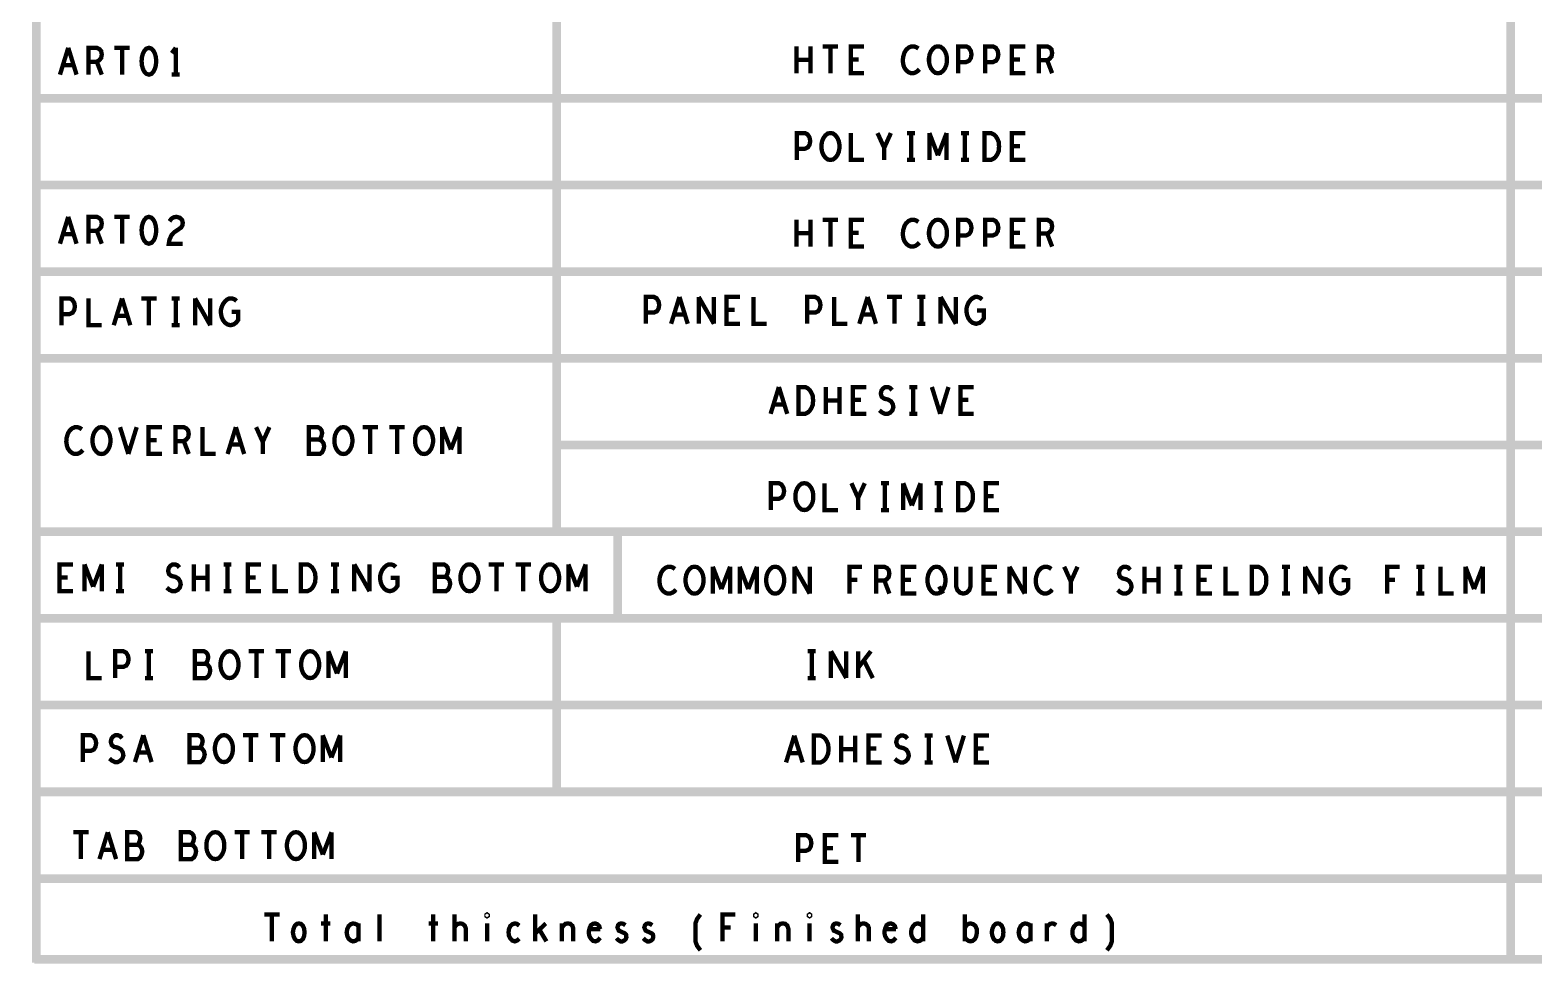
# Model space of a CAD drawing. Header units: millimetres. Extents: x 3885 to 4350, y -149 to 182.
# Drawn here: x 4211.36 to 4255.41, y 37.78 to 65.23 of the extents above; entities that cross this region are included whole.
import ezdxf

# ---------------------------------------------------------------- set-up
doc = ezdxf.new("R2010")
doc.units = ezdxf.units.MM
doc.header["$LTSCALE"] = 23.1
doc.layers.get('0').update_dxf_attribs({"linetype": 'CONTINUOUS'})

msp = doc.modelspace()

# ---------------------------------------------------------------- linework, layer by layer
for points, const_width in [([(4211.543, 63.308), (4211.543, 65.848)], 0.254), ([(4226.783, 65.848), (4226.783, 63.308)], 0.254), ([(4254.723, 65.848), (4254.723, 63.308)], 0.254), ([(4212.231, 63.926), (4212.474, 64.713)], 0.127), ([(4212.474, 64.713), (4212.717, 63.926)], 0.127), ([(4213.067, 63.926), (4213.067, 64.713), (4213.31, 64.713), (4213.388, 64.674), (4213.437, 64.621), (4213.456, 64.516), (4213.437, 64.412), (4213.378, 64.346), (4213.31, 64.306), (4213.067, 64.306)], 0.127), ([(4213.825, 64.713), (4214.273, 64.713)], 0.127), ([(4214.049, 64.713), (4214.049, 63.926)], 0.127), ([(4215.624, 64.713), (4215.507, 64.556)], 0.127), ([(4215.624, 63.926), (4215.624, 64.713)], 0.127), ([(4233.809, 63.968), (4233.809, 64.755)], 0.127), ([(4234.218, 64.755), (4234.218, 63.968)], 0.127), ([(4234.577, 64.755), (4235.025, 64.755)], 0.127), ([(4234.801, 64.755), (4234.801, 63.968)], 0.127), ([(4235.783, 63.968), (4235.394, 63.968), (4235.394, 64.755), (4235.783, 64.755)], 0.127), ([(4237.378, 64.69), (4237.319, 64.729), (4237.251, 64.755), (4237.173, 64.755), (4237.085, 64.716), (4237.017, 64.651), (4236.969, 64.572), (4236.93, 64.44), (4236.92, 64.322), (4236.939, 64.204), (4236.969, 64.126), (4237.027, 64.047), (4237.095, 63.994), (4237.163, 63.968), (4237.231, 63.968), (4237.3, 63.994), (4237.358, 64.034), (4237.407, 64.086)], 0.127), ([(4238.543, 63.968), (4238.543, 64.755), (4238.777, 64.755), (4238.855, 64.716), (4238.913, 64.624), (4238.933, 64.519), (4238.913, 64.414), (4238.865, 64.336), (4238.777, 64.296), (4238.543, 64.296)], 0.127), ([(4239.331, 63.968), (4239.331, 64.755), (4239.564, 64.755), (4239.642, 64.716), (4239.701, 64.624), (4239.72, 64.519), (4239.701, 64.414), (4239.652, 64.336), (4239.564, 64.296), (4239.331, 64.296)], 0.127), ([(4240.508, 63.968), (4240.118, 63.968), (4240.118, 64.755), (4240.508, 64.755)], 0.127), ([(4240.906, 63.968), (4240.906, 64.755), (4241.149, 64.755), (4241.227, 64.716), (4241.276, 64.664), (4241.295, 64.559), (4241.276, 64.454), (4241.217, 64.388), (4241.149, 64.349), (4240.906, 64.349)], 0.127), ([(4213.31, 64.306), (4213.456, 63.926)], 0.127), ([(4234.218, 64.362), (4233.809, 64.362)], 0.127), ([(4235.627, 64.375), (4235.394, 64.375)], 0.127), ([(4240.352, 64.375), (4240.118, 64.375)], 0.127), ([(4241.149, 64.349), (4241.295, 63.968)], 0.127), ([(4212.63, 64.201), (4212.318, 64.201)], 0.127), ([(4215.507, 63.926), (4215.741, 63.926)], 0.127), ([(4211.543, 58.228), (4211.543, 60.768), (4211.543, 63.308)], 0.254), ([(4226.783, 63.308), (4226.783, 60.768)], 0.254), ([(4254.723, 63.308), (4254.723, 60.768)], 0.254), ([(4211.543, 63.232), (4335.389, 63.232)], 0.254), ([(4211.543, 63.232), (4264.883, 63.232)], 0.254), ([(4264.883, 63.232), (4211.543, 63.232)], 0.254), ([(4233.819, 61.428), (4233.819, 62.215), (4234.053, 62.215), (4234.131, 62.176), (4234.189, 62.084), (4234.209, 61.979), (4234.189, 61.874), (4234.14, 61.796), (4234.053, 61.756), (4233.819, 61.756)], 0.127), ([(4235.394, 62.215), (4235.394, 61.428), (4235.783, 61.428)], 0.127), ([(4236.376, 61.428), (4236.376, 61.782), (4236.181, 62.215)], 0.127), ([(4236.571, 62.215), (4236.376, 61.782)], 0.127), ([(4237.047, 62.215), (4237.28, 62.215)], 0.127), ([(4237.163, 62.215), (4237.163, 61.428)], 0.127), ([(4237.698, 61.428), (4237.698, 62.215)], 0.127), ([(4237.698, 62.215), (4237.951, 61.559)], 0.127), ([(4237.951, 61.559), (4238.204, 62.215)], 0.127), ([(4238.204, 62.215), (4238.204, 61.428)], 0.127), ([(4238.621, 62.215), (4238.855, 62.215)], 0.127), ([(4238.738, 62.215), (4238.738, 61.428)], 0.127), ([(4240.508, 61.428), (4240.118, 61.428), (4240.118, 62.215), (4240.508, 62.215)], 0.127), ([(4240.352, 61.835), (4240.118, 61.835)], 0.127), ([(4237.047, 61.428), (4237.28, 61.428)], 0.127), ([(4238.621, 61.428), (4238.855, 61.428)], 0.127), ([(4211.543, 60.692), (4335.389, 60.692)], 0.254), ([(4211.543, 60.692), (4264.883, 60.692)], 0.254), ([(4264.883, 60.692), (4211.543, 60.692)], 0.254), ([(4226.783, 60.768), (4226.783, 58.228)], 0.254), ([(4254.723, 60.768), (4254.723, 58.228)], 0.254), ([(4212.231, 58.972), (4212.474, 59.76)], 0.127), ([(4212.474, 59.76), (4212.717, 58.972)], 0.127), ([(4213.067, 58.972), (4213.067, 59.76), (4213.31, 59.76), (4213.388, 59.72), (4213.437, 59.668), (4213.456, 59.563), (4213.437, 59.458), (4213.378, 59.392), (4213.31, 59.353), (4213.067, 59.353)], 0.127), ([(4213.825, 59.76), (4214.273, 59.76)], 0.127), ([(4214.049, 59.76), (4214.049, 58.972)], 0.127), ([(4215.439, 59.628), (4215.497, 59.707), (4215.565, 59.746), (4215.643, 59.76), (4215.741, 59.733), (4215.809, 59.668), (4215.828, 59.589), (4215.819, 59.51), (4215.779, 59.445), (4215.585, 59.313), (4215.497, 59.222), (4215.439, 59.09), (4215.419, 58.972), (4215.828, 58.972)], 0.127), ([(4233.809, 58.888), (4233.809, 59.675)], 0.127), ([(4234.218, 59.675), (4234.218, 58.888)], 0.127), ([(4234.577, 59.675), (4235.025, 59.675)], 0.127), ([(4234.801, 59.675), (4234.801, 58.888)], 0.127), ([(4235.783, 58.888), (4235.394, 58.888), (4235.394, 59.675), (4235.783, 59.675)], 0.127), ([(4237.378, 59.61), (4237.319, 59.649), (4237.251, 59.675), (4237.173, 59.675), (4237.085, 59.636), (4237.017, 59.571), (4236.969, 59.492), (4236.93, 59.36), (4236.92, 59.242), (4236.939, 59.124), (4236.969, 59.046), (4237.027, 58.967), (4237.095, 58.914), (4237.163, 58.888), (4237.231, 58.888), (4237.3, 58.914), (4237.358, 58.954), (4237.407, 59.006)], 0.127), ([(4238.543, 58.888), (4238.543, 59.675), (4238.777, 59.675), (4238.855, 59.636), (4238.913, 59.544), (4238.933, 59.439), (4238.913, 59.334), (4238.865, 59.256), (4238.777, 59.216), (4238.543, 59.216)], 0.127), ([(4239.331, 58.888), (4239.331, 59.675), (4239.564, 59.675), (4239.642, 59.636), (4239.701, 59.544), (4239.72, 59.439), (4239.701, 59.334), (4239.652, 59.256), (4239.564, 59.216), (4239.331, 59.216)], 0.127), ([(4240.508, 58.888), (4240.118, 58.888), (4240.118, 59.675), (4240.508, 59.675)], 0.127), ([(4240.906, 58.888), (4240.906, 59.675), (4241.149, 59.675), (4241.227, 59.636), (4241.276, 59.584), (4241.295, 59.479), (4241.276, 59.374), (4241.217, 59.308), (4241.149, 59.269), (4240.906, 59.269)], 0.127), ([(4212.63, 59.248), (4212.318, 59.248)], 0.127), ([(4213.31, 59.353), (4213.456, 58.972)], 0.127), ([(4234.218, 59.282), (4233.809, 59.282)], 0.127), ([(4235.627, 59.295), (4235.394, 59.295)], 0.127), ([(4240.352, 59.295), (4240.118, 59.295)], 0.127), ([(4241.149, 59.269), (4241.295, 58.888)], 0.127), ([(4211.543, 55.688), (4211.543, 58.228)], 0.254), ([(4211.543, 58.152), (4335.389, 58.152)], 0.254), ([(4211.543, 58.152), (4264.883, 58.152)], 0.254), ([(4211.543, 58.152), (4264.883, 58.152)], 0.254), ([(4226.783, 58.228), (4226.783, 55.688)], 0.254), ([(4254.723, 58.228), (4254.723, 55.688)], 0.254), ([(4212.28, 56.584), (4212.28, 57.371), (4212.513, 57.371), (4212.591, 57.332), (4212.65, 57.24), (4212.669, 57.135), (4212.65, 57.03), (4212.601, 56.951), (4212.513, 56.912), (4212.28, 56.912)], 0.127), ([(4213.067, 57.371), (4213.067, 56.584), (4213.457, 56.584)], 0.127), ([(4213.806, 56.584), (4214.049, 57.371)], 0.127), ([(4214.049, 57.371), (4214.292, 56.584)], 0.127), ([(4214.613, 57.371), (4215.061, 57.371)], 0.127), ([(4214.837, 57.371), (4214.837, 56.584)], 0.127), ([(4215.507, 57.371), (4215.741, 57.371)], 0.127), ([(4215.624, 57.371), (4215.624, 56.584)], 0.127), ([(4216.187, 56.584), (4216.187, 57.371)], 0.127), ([(4216.187, 57.371), (4216.635, 56.584)], 0.127), ([(4216.635, 56.584), (4216.635, 57.371)], 0.127), ([(4217.257, 56.977), (4217.452, 56.977), (4217.452, 56.741), (4217.394, 56.663), (4217.325, 56.61), (4217.228, 56.584), (4217.131, 56.61), (4217.062, 56.663), (4217.004, 56.741), (4216.965, 56.833), (4216.946, 56.938), (4216.946, 57.03), (4216.965, 57.109), (4217.004, 57.2), (4217.062, 57.279), (4217.121, 57.332), (4217.199, 57.371), (4217.267, 57.371), (4217.345, 57.345), (4217.403, 57.292)], 0.127), ([(4229.396, 56.626), (4229.396, 57.413), (4229.629, 57.413), (4229.707, 57.374), (4229.766, 57.282), (4229.785, 57.177), (4229.766, 57.072), (4229.717, 56.993), (4229.629, 56.954), (4229.396, 56.954)], 0.127), ([(4230.134, 56.626), (4230.378, 57.413)], 0.127), ([(4230.378, 57.413), (4230.621, 56.626)], 0.127), ([(4230.941, 56.626), (4230.941, 57.413)], 0.127), ([(4230.941, 57.413), (4231.389, 56.626)], 0.127), ([(4231.389, 56.626), (4231.389, 57.413)], 0.127), ([(4232.147, 56.626), (4231.758, 56.626), (4231.758, 57.413), (4232.147, 57.413)], 0.127), ([(4232.545, 57.413), (4232.545, 56.626), (4232.935, 56.626)], 0.127), ([(4234.12, 56.626), (4234.12, 57.413), (4234.354, 57.413), (4234.432, 57.374), (4234.49, 57.282), (4234.51, 57.177), (4234.49, 57.072), (4234.441, 56.993), (4234.354, 56.954), (4234.12, 56.954)], 0.127), ([(4234.907, 57.413), (4234.907, 56.626), (4235.297, 56.626)], 0.127), ([(4235.646, 56.626), (4235.89, 57.413)], 0.127), ([(4235.89, 57.413), (4236.133, 56.626)], 0.127), ([(4236.453, 57.413), (4236.901, 57.413)], 0.127), ([(4236.677, 57.413), (4236.677, 56.626)], 0.127), ([(4237.348, 57.413), (4237.581, 57.413)], 0.127), ([(4237.464, 57.413), (4237.464, 56.626)], 0.127), ([(4238.028, 57.413), (4238.476, 56.626)], 0.127), ([(4238.028, 56.626), (4238.028, 57.413)], 0.127), ([(4238.476, 56.626), (4238.476, 57.413)], 0.127), ([(4239.098, 57.02), (4239.292, 57.02), (4239.292, 56.783), (4239.234, 56.705), (4239.166, 56.652), (4239.068, 56.626), (4238.971, 56.652), (4238.903, 56.705), (4238.844, 56.783), (4238.806, 56.875), (4238.786, 56.98), (4238.786, 57.072), (4238.806, 57.151), (4238.844, 57.243), (4238.903, 57.321), (4238.961, 57.374), (4239.039, 57.413), (4239.107, 57.413), (4239.185, 57.387), (4239.244, 57.335)], 0.127), ([(4214.205, 56.859), (4213.893, 56.859)], 0.127), ([(4230.534, 56.902), (4230.222, 56.902)], 0.127), ([(4231.991, 57.033), (4231.758, 57.033)], 0.127), ([(4236.045, 56.902), (4235.734, 56.902)], 0.127), ([(4215.507, 56.584), (4215.741, 56.584)], 0.127), ([(4237.348, 56.626), (4237.581, 56.626)], 0.127), ([(4211.543, 42.988), (4211.543, 45.528), (4211.543, 48.068), (4211.543, 50.608), (4211.543, 53.148), (4211.543, 55.688)], 0.254), ([(4211.543, 55.612), (4335.389, 55.612)], 0.254), ([(4211.543, 55.612), (4264.883, 55.612)], 0.254), ([(4211.543, 55.612), (4264.883, 55.612)], 0.254), ([(4226.783, 55.612), (4226.783, 53.072), (4335.389, 53.072)], 0.254), ([(4254.723, 55.688), (4254.723, 53.148)], 0.254), ([(4233.048, 53.987), (4233.291, 54.774)], 0.127), ([(4233.291, 54.774), (4233.535, 53.987)], 0.127), ([(4234.662, 53.987), (4234.662, 54.774)], 0.127), ([(4235.07, 54.774), (4235.07, 53.987)], 0.127), ([(4235.848, 53.987), (4235.459, 53.987), (4235.459, 54.774), (4235.848, 54.774)], 0.127), ([(4236.236, 54.092), (4236.314, 54.026), (4236.402, 53.987), (4236.48, 53.987), (4236.558, 54.026), (4236.616, 54.092), (4236.645, 54.183), (4236.626, 54.275), (4236.577, 54.354), (4236.49, 54.406), (4236.373, 54.433), (4236.304, 54.485), (4236.275, 54.577), (4236.295, 54.669), (4236.344, 54.735), (4236.412, 54.774), (4236.48, 54.774), (4236.548, 54.748), (4236.606, 54.682)], 0.127), ([(4237.111, 54.774), (4237.345, 54.774)], 0.127), ([(4237.228, 54.774), (4237.228, 53.987)], 0.127), ([(4237.772, 54.774), (4238.016, 53.987)], 0.127), ([(4238.016, 53.987), (4238.259, 54.774)], 0.127), ([(4238.998, 53.987), (4238.608, 53.987), (4238.608, 54.774), (4238.998, 54.774)], 0.127), ([(4233.447, 54.262), (4233.135, 54.262)], 0.127), ([(4235.07, 54.38), (4234.662, 54.38)], 0.127), ([(4235.692, 54.394), (4235.459, 54.394)], 0.127), ([(4238.842, 54.394), (4238.608, 54.394)], 0.127), ([(4237.111, 53.987), (4237.345, 53.987)], 0.127), ([(4212.874, 53.533), (4212.815, 53.572), (4212.747, 53.598), (4212.669, 53.598), (4212.582, 53.559), (4212.513, 53.493), (4212.465, 53.415), (4212.426, 53.283), (4212.416, 53.165), (4212.436, 53.047), (4212.465, 52.968), (4212.523, 52.89), (4212.591, 52.837), (4212.66, 52.811), (4212.728, 52.811), (4212.796, 52.837), (4212.854, 52.876), (4212.903, 52.929)], 0.127), ([(4213.991, 53.598), (4214.234, 52.811)], 0.127), ([(4214.234, 52.811), (4214.478, 53.598)], 0.127), ([(4215.217, 52.811), (4214.827, 52.811), (4214.827, 53.598), (4215.217, 53.598)], 0.127), ([(4215.614, 52.811), (4215.614, 53.598), (4215.858, 53.598), (4215.936, 53.559), (4215.984, 53.506), (4216.004, 53.401), (4215.984, 53.297), (4215.926, 53.231), (4215.858, 53.191), (4215.614, 53.191)], 0.127), ([(4216.402, 53.598), (4216.402, 52.811), (4216.791, 52.811)], 0.127), ([(4217.141, 52.811), (4217.384, 53.598)], 0.127), ([(4217.384, 53.598), (4217.627, 52.811)], 0.127), ([(4218.171, 52.811), (4218.171, 53.165), (4217.977, 53.598)], 0.127), ([(4218.366, 53.598), (4218.171, 53.165)], 0.127), ([(4219.824, 53.231), (4219.863, 53.27), (4219.892, 53.336), (4219.912, 53.428), (4219.892, 53.506), (4219.853, 53.559), (4219.785, 53.598), (4219.522, 53.598), (4219.522, 52.811), (4219.843, 52.811), (4219.912, 52.863), (4219.951, 52.942), (4219.97, 53.034), (4219.951, 53.126), (4219.892, 53.205), (4219.824, 53.231), (4219.522, 53.231)], 0.127), ([(4221.097, 53.598), (4221.545, 53.598)], 0.127), ([(4221.321, 53.598), (4221.321, 52.811)], 0.127), ([(4221.884, 53.598), (4222.332, 53.598)], 0.127), ([(4222.108, 53.598), (4222.108, 52.811)], 0.127), ([(4223.43, 52.811), (4223.43, 53.598)], 0.127), ([(4223.43, 53.598), (4223.683, 52.942)], 0.127), ([(4223.683, 52.942), (4223.936, 53.598)], 0.127), ([(4223.936, 53.598), (4223.936, 52.811)], 0.127), ([(4215.061, 53.218), (4214.827, 53.218)], 0.127), ([(4215.858, 53.191), (4216.004, 52.811)], 0.127), ([(4217.54, 53.086), (4217.228, 53.086)], 0.127), ([(4226.783, 53.148), (4226.783, 50.608)], 0.254), ([(4226.783, 53.148), (4226.783, 50.608)], 0.254), ([(4254.723, 53.148), (4254.723, 50.608)], 0.254), ([(4254.723, 53.148), (4254.723, 50.608)], 0.254), ([(4233.054, 51.169), (4233.054, 51.956), (4233.288, 51.956), (4233.366, 51.917), (4233.424, 51.825), (4233.444, 51.72), (4233.424, 51.615), (4233.375, 51.537), (4233.288, 51.497), (4233.054, 51.497)], 0.127), ([(4234.629, 51.956), (4234.629, 51.169), (4235.018, 51.169)], 0.127), ([(4235.611, 51.169), (4235.611, 51.523), (4235.416, 51.956)], 0.127), ([(4235.806, 51.956), (4235.611, 51.523)], 0.127), ([(4236.282, 51.956), (4236.515, 51.956)], 0.127), ([(4236.398, 51.956), (4236.398, 51.169)], 0.127), ([(4236.933, 51.169), (4236.933, 51.956)], 0.127), ([(4236.933, 51.956), (4237.186, 51.3)], 0.127), ([(4237.186, 51.3), (4237.439, 51.956)], 0.127), ([(4237.439, 51.956), (4237.439, 51.169)], 0.127), ([(4237.856, 51.956), (4238.09, 51.956)], 0.127), ([(4237.973, 51.956), (4237.973, 51.169)], 0.127), ([(4239.743, 51.169), (4239.353, 51.169), (4239.353, 51.956), (4239.743, 51.956)], 0.127), ([(4239.587, 51.576), (4239.353, 51.576)], 0.127), ([(4236.282, 51.169), (4236.515, 51.169)], 0.127), ([(4237.856, 51.169), (4238.09, 51.169)], 0.127), ([(4228.564, 50.548), (4228.564, 48.008)], 0.254), ([(4254.723, 50.608), (4254.723, 48.068)], 0.254), ([(4254.723, 50.608), (4254.723, 48.068)], 0.254), ([(4211.543, 50.532), (4335.389, 50.532)], 0.254), ([(4211.543, 50.532), (4264.883, 50.532)], 0.254), ([(4211.543, 50.532), (4264.883, 50.532)], 0.254), ([(4212.61, 48.79), (4212.22, 48.79), (4212.22, 49.577), (4212.61, 49.577)], 0.127), ([(4212.949, 48.79), (4212.949, 49.577)], 0.127), ([(4212.949, 49.577), (4213.203, 48.921)], 0.127), ([(4213.203, 48.921), (4213.456, 49.577)], 0.127), ([(4213.456, 49.577), (4213.456, 48.79)], 0.127), ([(4213.873, 49.577), (4214.107, 49.577)], 0.127), ([(4213.99, 49.577), (4213.99, 48.79)], 0.127), ([(4215.36, 48.895), (4215.438, 48.829), (4215.526, 48.79), (4215.604, 48.79), (4215.682, 48.829), (4215.74, 48.895), (4215.769, 48.987), (4215.75, 49.079), (4215.701, 49.157), (4215.614, 49.21), (4215.497, 49.236), (4215.428, 49.288), (4215.399, 49.38), (4215.419, 49.472), (4215.467, 49.538), (4215.536, 49.577), (4215.604, 49.577), (4215.672, 49.551), (4215.73, 49.485)], 0.127), ([(4216.148, 48.79), (4216.148, 49.577)], 0.127), ([(4216.557, 49.577), (4216.557, 48.79)], 0.127), ([(4217.023, 49.577), (4217.256, 49.577)], 0.127), ([(4217.14, 49.577), (4217.14, 48.79)], 0.127), ([(4218.122, 48.79), (4217.732, 48.79), (4217.732, 49.577), (4218.122, 49.577)], 0.127), ([(4218.52, 49.577), (4218.52, 48.79), (4218.909, 48.79)], 0.127), ([(4220.172, 49.577), (4220.406, 49.577)], 0.127), ([(4220.289, 49.577), (4220.289, 48.79)], 0.127), ([(4220.853, 48.79), (4220.853, 49.577)], 0.127), ([(4220.853, 49.577), (4221.301, 48.79)], 0.127), ([(4221.301, 48.79), (4221.301, 49.577)], 0.127), ([(4221.922, 49.183), (4222.117, 49.183), (4222.117, 48.947), (4222.059, 48.869), (4221.99, 48.816), (4221.893, 48.79), (4221.796, 48.816), (4221.728, 48.869), (4221.669, 48.947), (4221.63, 49.039), (4221.611, 49.144), (4221.611, 49.236), (4221.63, 49.315), (4221.669, 49.406), (4221.728, 49.485), (4221.786, 49.538), (4221.864, 49.577), (4221.932, 49.577), (4222.01, 49.551), (4222.068, 49.498)], 0.127), ([(4223.517, 49.21), (4223.556, 49.249), (4223.585, 49.315), (4223.604, 49.406), (4223.585, 49.485), (4223.546, 49.538), (4223.478, 49.577), (4223.215, 49.577), (4223.215, 48.79), (4223.536, 48.79), (4223.604, 48.842), (4223.643, 48.921), (4223.663, 49.013), (4223.643, 49.105), (4223.585, 49.183), (4223.517, 49.21), (4223.215, 49.21)], 0.127), ([(4224.79, 49.577), (4225.238, 49.577)], 0.127), ([(4225.014, 49.577), (4225.014, 48.79)], 0.127), ([(4225.577, 49.577), (4226.025, 49.577)], 0.127), ([(4225.801, 49.577), (4225.801, 48.79)], 0.127), ([(4227.123, 48.79), (4227.123, 49.577)], 0.127), ([(4227.123, 49.577), (4227.376, 48.921)], 0.127), ([(4227.376, 48.921), (4227.629, 49.577)], 0.127), ([(4227.629, 49.577), (4227.629, 48.79)], 0.127), ([(4230.247, 49.442), (4230.189, 49.482), (4230.121, 49.508), (4230.043, 49.508), (4229.955, 49.468), (4229.887, 49.403), (4229.838, 49.324), (4229.799, 49.193), (4229.79, 49.075), (4229.809, 48.957), (4229.838, 48.878), (4229.896, 48.799), (4229.965, 48.747), (4230.033, 48.72), (4230.101, 48.72), (4230.169, 48.747), (4230.228, 48.786), (4230.276, 48.839)], 0.127), ([(4231.354, 48.72), (4231.354, 49.508)], 0.127), ([(4231.354, 49.508), (4231.608, 48.852)], 0.127), ([(4231.608, 48.852), (4231.861, 49.508)], 0.127), ([(4231.861, 49.508), (4231.861, 48.72)], 0.127), ([(4232.142, 48.72), (4232.142, 49.508)], 0.127), ([(4232.142, 49.508), (4232.395, 48.852)], 0.127), ([(4232.395, 48.852), (4232.648, 49.508)], 0.127), ([(4232.648, 49.508), (4232.648, 48.72)], 0.127), ([(4233.746, 48.72), (4233.746, 49.508)], 0.127), ([(4233.746, 49.508), (4234.194, 48.72)], 0.127), ([(4234.194, 48.72), (4234.194, 49.508)], 0.127), ([(4235.36, 48.72), (4235.36, 49.508), (4235.73, 49.508)], 0.127), ([(4236.137, 48.72), (4236.137, 49.508), (4236.381, 49.508), (4236.459, 49.468), (4236.507, 49.416), (4236.527, 49.311), (4236.507, 49.206), (4236.449, 49.14), (4236.381, 49.101), (4236.137, 49.101)], 0.127), ([(4237.314, 48.72), (4236.925, 48.72), (4236.925, 49.508), (4237.314, 49.508)], 0.127), ([(4238.48, 49.508), (4238.48, 48.943), (4238.519, 48.825), (4238.597, 48.747), (4238.694, 48.72), (4238.792, 48.747), (4238.87, 48.825), (4238.908, 48.943), (4238.908, 49.508)], 0.127), ([(4239.676, 48.72), (4239.287, 48.72), (4239.287, 49.508), (4239.676, 49.508)], 0.127), ([(4240.045, 48.72), (4240.045, 49.508)], 0.127), ([(4240.045, 49.508), (4240.493, 48.72)], 0.127), ([(4240.493, 48.72), (4240.493, 49.508)], 0.127), ([(4241.271, 49.442), (4241.212, 49.482), (4241.144, 49.508), (4241.066, 49.508), (4240.978, 49.468), (4240.91, 49.403), (4240.862, 49.324), (4240.823, 49.193), (4240.813, 49.075), (4240.832, 48.957), (4240.862, 48.878), (4240.92, 48.799), (4240.988, 48.747), (4241.056, 48.72), (4241.125, 48.72), (4241.193, 48.747), (4241.251, 48.786), (4241.3, 48.839)], 0.127), ([(4241.844, 48.72), (4241.844, 49.075), (4241.649, 49.508)], 0.127), ([(4242.039, 49.508), (4241.844, 49.075)], 0.127), ([(4243.214, 48.825), (4243.292, 48.76), (4243.38, 48.72), (4243.458, 48.72), (4243.536, 48.76), (4243.594, 48.825), (4243.623, 48.917), (4243.604, 49.009), (4243.555, 49.088), (4243.467, 49.14), (4243.351, 49.167), (4243.282, 49.219), (4243.253, 49.311), (4243.273, 49.403), (4243.321, 49.468), (4243.389, 49.508), (4243.458, 49.508), (4243.526, 49.482), (4243.584, 49.416)], 0.127), ([(4244.002, 48.72), (4244.002, 49.508)], 0.127), ([(4244.411, 49.508), (4244.411, 48.72)], 0.127), ([(4244.877, 49.508), (4245.11, 49.508)], 0.127), ([(4244.993, 49.508), (4244.993, 48.72)], 0.127), ([(4245.976, 48.72), (4245.586, 48.72), (4245.586, 49.508), (4245.976, 49.508)], 0.127), ([(4246.373, 49.508), (4246.373, 48.72), (4246.763, 48.72)], 0.127), ([(4248.026, 49.508), (4248.26, 49.508)], 0.127), ([(4248.143, 49.508), (4248.143, 48.72)], 0.127), ([(4248.706, 48.72), (4248.706, 49.508)], 0.127), ([(4248.706, 49.508), (4249.155, 48.72)], 0.127), ([(4249.155, 48.72), (4249.155, 49.508)], 0.127), ([(4249.776, 49.114), (4249.971, 49.114), (4249.971, 48.878), (4249.913, 48.799), (4249.844, 48.747), (4249.747, 48.72), (4249.65, 48.747), (4249.581, 48.799), (4249.523, 48.878), (4249.484, 48.97), (4249.465, 49.075), (4249.465, 49.167), (4249.484, 49.245), (4249.523, 49.337), (4249.581, 49.416), (4249.64, 49.468), (4249.718, 49.508), (4249.786, 49.508), (4249.864, 49.482), (4249.922, 49.429)], 0.127), ([(4251.108, 48.72), (4251.108, 49.508), (4251.478, 49.508)], 0.127), ([(4251.963, 49.508), (4252.197, 49.508)], 0.127), ([(4252.08, 49.508), (4252.08, 48.72)], 0.127), ([(4252.673, 49.508), (4252.673, 48.72), (4253.062, 48.72)], 0.127), ([(4253.402, 48.72), (4253.402, 49.508)], 0.127), ([(4253.402, 49.508), (4253.655, 48.852)], 0.127), ([(4253.655, 48.852), (4253.908, 49.508)], 0.127), ([(4253.908, 49.508), (4253.908, 48.72)], 0.127), ([(4212.454, 49.197), (4212.22, 49.197)], 0.127), ([(4216.557, 49.183), (4216.148, 49.183)], 0.127), ([(4217.966, 49.197), (4217.732, 49.197)], 0.127), ([(4235.593, 49.127), (4235.36, 49.127)], 0.127), ([(4236.381, 49.101), (4236.527, 48.72)], 0.127), ([(4237.158, 49.127), (4236.925, 49.127)], 0.127), ([(4237.985, 48.93), (4238.102, 48.72)], 0.127), ([(4239.521, 49.127), (4239.287, 49.127)], 0.127), ([(4244.411, 49.114), (4244.002, 49.114)], 0.127), ([(4245.82, 49.127), (4245.586, 49.127)], 0.127), ([(4251.341, 49.127), (4251.108, 49.127)], 0.127), ([(4213.873, 48.79), (4214.107, 48.79)], 0.127), ([(4217.023, 48.79), (4217.256, 48.79)], 0.127), ([(4220.172, 48.79), (4220.406, 48.79)], 0.127), ([(4244.877, 48.72), (4245.11, 48.72)], 0.127), ([(4248.026, 48.72), (4248.26, 48.72)], 0.127), ([(4251.963, 48.72), (4252.197, 48.72)], 0.127), ([(4211.543, 47.992), (4335.389, 47.992)], 0.254), ([(4211.543, 47.992), (4264.883, 47.992)], 0.254), ([(4211.543, 47.992), (4264.883, 47.992)], 0.254), ([(4226.783, 48.068), (4226.783, 45.528)], 0.254), ([(4226.783, 48.068), (4226.783, 45.528)], 0.254), ([(4254.723, 48.068), (4254.723, 45.528)], 0.254), ([(4254.723, 48.068), (4254.723, 45.528)], 0.254), ([(4213.066, 47.033), (4213.066, 46.246), (4213.456, 46.246)], 0.127), ([(4213.853, 46.246), (4213.853, 47.033), (4214.087, 47.033), (4214.165, 46.994), (4214.223, 46.902), (4214.243, 46.797), (4214.223, 46.692), (4214.175, 46.613), (4214.087, 46.574), (4213.853, 46.574)], 0.127), ([(4214.719, 47.033), (4214.952, 47.033)], 0.127), ([(4214.836, 47.033), (4214.836, 46.246)], 0.127), ([(4216.488, 46.666), (4216.527, 46.705), (4216.556, 46.771), (4216.576, 46.862), (4216.556, 46.941), (4216.518, 46.994), (4216.449, 47.033), (4216.186, 47.033), (4216.186, 46.246), (4216.508, 46.246), (4216.576, 46.298), (4216.615, 46.377), (4216.634, 46.469), (4216.615, 46.561), (4216.556, 46.639), (4216.488, 46.666), (4216.186, 46.666)], 0.127), ([(4217.761, 47.033), (4218.209, 47.033)], 0.127), ([(4217.985, 47.033), (4217.985, 46.246)], 0.127), ([(4218.549, 47.033), (4218.997, 47.033)], 0.127), ([(4218.773, 47.033), (4218.773, 46.246)], 0.127), ([(4220.094, 46.246), (4220.094, 47.033)], 0.127), ([(4220.094, 47.033), (4220.347, 46.377)], 0.127), ([(4220.347, 46.377), (4220.601, 47.033)], 0.127), ([(4220.601, 47.033), (4220.601, 46.246)], 0.127), ([(4234.137, 47.033), (4234.37, 47.033)], 0.127), ([(4234.254, 47.033), (4234.254, 46.246)], 0.127), ([(4234.817, 46.246), (4234.817, 47.033)], 0.127), ([(4234.817, 47.033), (4235.265, 46.246)], 0.127), ([(4235.265, 46.246), (4235.265, 47.033)], 0.127), ([(4235.614, 46.246), (4235.614, 47.033)], 0.127), ([(4235.984, 47.033), (4235.614, 46.547)], 0.127), ([(4236.043, 46.246), (4235.78, 46.771)], 0.127), ([(4214.719, 46.246), (4214.952, 46.246)], 0.127), ([(4234.137, 46.246), (4234.37, 46.246)], 0.127), ([(4211.543, 45.452), (4335.389, 45.452)], 0.254), ([(4211.543, 45.452), (4335.389, 45.452)], 0.254), ([(4211.543, 45.452), (4264.883, 45.452)], 0.254), ([(4211.543, 45.452), (4264.883, 45.452)], 0.254), ([(4211.543, 45.452), (4264.883, 45.452)], 0.254), ([(4264.883, 45.452), (4211.543, 45.452)], 0.254), ([(4226.783, 45.528), (4226.783, 42.988)], 0.254), ([(4254.723, 45.528), (4254.723, 42.988)], 0.254), ([(4212.902, 43.784), (4212.902, 44.572), (4213.136, 44.572), (4213.214, 44.532), (4213.272, 44.441), (4213.292, 44.336), (4213.272, 44.231), (4213.223, 44.152), (4213.136, 44.113), (4212.902, 44.113)], 0.127), ([(4213.68, 43.889), (4213.758, 43.824), (4213.845, 43.784), (4213.923, 43.784), (4214.001, 43.824), (4214.06, 43.889), (4214.089, 43.981), (4214.069, 44.073), (4214.021, 44.152), (4213.933, 44.204), (4213.816, 44.231), (4213.748, 44.283), (4213.719, 44.375), (4213.738, 44.467), (4213.787, 44.532), (4213.855, 44.572), (4213.923, 44.572), (4213.992, 44.546), (4214.05, 44.48)], 0.127), ([(4214.428, 43.784), (4214.672, 44.572)], 0.127), ([(4214.672, 44.572), (4214.915, 43.784)], 0.127), ([(4216.324, 44.204), (4216.363, 44.244), (4216.393, 44.309), (4216.412, 44.401), (4216.393, 44.48), (4216.354, 44.532), (4216.285, 44.572), (4216.022, 44.572), (4216.022, 43.784), (4216.344, 43.784), (4216.412, 43.837), (4216.451, 43.916), (4216.471, 44.007), (4216.451, 44.099), (4216.393, 44.178), (4216.324, 44.204), (4216.022, 44.204)], 0.127), ([(4217.597, 44.572), (4218.045, 44.572)], 0.127), ([(4217.821, 44.572), (4217.821, 43.784)], 0.127), ([(4218.385, 44.572), (4218.833, 44.572)], 0.127), ([(4218.609, 44.572), (4218.609, 43.784)], 0.127), ([(4219.93, 44.572), (4220.184, 43.916)], 0.127), ([(4219.93, 43.784), (4219.93, 44.572)], 0.127), ([(4220.184, 43.916), (4220.437, 44.572)], 0.127), ([(4220.437, 44.572), (4220.437, 43.784)], 0.127), ([(4233.5, 43.774), (4233.743, 44.561)], 0.127), ([(4233.743, 44.561), (4233.987, 43.774)], 0.127), ([(4235.114, 43.774), (4235.114, 44.561)], 0.127), ([(4235.523, 44.561), (4235.523, 43.774)], 0.127), ([(4236.3, 43.774), (4235.911, 43.774), (4235.911, 44.561), (4236.3, 44.561)], 0.127), ([(4236.688, 43.878), (4236.766, 43.813), (4236.854, 43.774), (4236.932, 43.774), (4237.01, 43.813), (4237.068, 43.878), (4237.097, 43.97), (4237.078, 44.062), (4237.029, 44.141), (4236.942, 44.193), (4236.825, 44.22), (4236.757, 44.272), (4236.727, 44.364), (4236.747, 44.456), (4236.796, 44.522), (4236.864, 44.561), (4236.932, 44.561), (4237, 44.535), (4237.059, 44.469)], 0.127), ([(4237.563, 44.561), (4237.797, 44.561)], 0.127), ([(4237.68, 44.561), (4237.68, 43.774)], 0.127), ([(4238.224, 44.561), (4238.468, 43.774)], 0.127), ([(4238.468, 43.774), (4238.711, 44.561)], 0.127), ([(4239.45, 43.774), (4239.06, 43.774), (4239.06, 44.561), (4239.45, 44.561)], 0.127), ([(4214.827, 44.06), (4214.516, 44.06)], 0.127), ([(4233.899, 44.049), (4233.588, 44.049)], 0.127), ([(4235.523, 44.167), (4235.114, 44.167)], 0.127), ([(4236.144, 44.18), (4235.911, 44.18)], 0.127), ([(4239.294, 44.18), (4239.06, 44.18)], 0.127), ([(4237.563, 43.774), (4237.797, 43.774)], 0.127), ([(4211.543, 37.908), (4211.543, 40.448), (4211.543, 42.988)], 0.254), ([(4211.543, 42.912), (4335.389, 42.912)], 0.254), ([(4211.543, 42.912), (4264.883, 42.912)], 0.254), ([(4264.883, 42.912), (4211.543, 42.912)], 0.254), ([(4254.723, 42.988), (4254.723, 40.448)], 0.254), ([(4212.621, 41.729), (4213.069, 41.729)], 0.127), ([(4212.845, 41.729), (4212.845, 40.942)], 0.127), ([(4213.389, 40.942), (4213.632, 41.729)], 0.127), ([(4213.632, 41.729), (4213.876, 40.942)], 0.127), ([(4214.498, 41.362), (4214.537, 41.401), (4214.566, 41.467), (4214.585, 41.558), (4214.566, 41.637), (4214.527, 41.69), (4214.459, 41.729), (4214.196, 41.729), (4214.196, 40.942), (4214.517, 40.942), (4214.585, 40.994), (4214.624, 41.073), (4214.644, 41.165), (4214.624, 41.257), (4214.566, 41.335), (4214.498, 41.362), (4214.196, 41.362)], 0.127), ([(4216.073, 41.362), (4216.111, 41.401), (4216.141, 41.467), (4216.16, 41.558), (4216.141, 41.637), (4216.102, 41.69), (4216.033, 41.729), (4215.771, 41.729), (4215.771, 40.942), (4216.092, 40.942), (4216.16, 40.994), (4216.199, 41.073), (4216.219, 41.165), (4216.199, 41.257), (4216.141, 41.335), (4216.073, 41.362), (4215.771, 41.362)], 0.127), ([(4217.345, 41.729), (4217.793, 41.729)], 0.127), ([(4217.569, 41.729), (4217.569, 40.942)], 0.127), ([(4218.133, 41.729), (4218.581, 41.729)], 0.127), ([(4218.357, 41.729), (4218.357, 40.942)], 0.127), ([(4219.678, 41.729), (4219.932, 41.073)], 0.127), ([(4219.678, 40.942), (4219.678, 41.729)], 0.127), ([(4219.932, 41.073), (4220.185, 41.729)], 0.127), ([(4220.185, 41.729), (4220.185, 40.942)], 0.127), ([(4233.853, 40.858), (4233.853, 41.645), (4234.087, 41.645), (4234.165, 41.606), (4234.223, 41.514), (4234.243, 41.409), (4234.223, 41.304), (4234.175, 41.225), (4234.087, 41.186), (4233.853, 41.186)], 0.127), ([(4235.03, 40.858), (4234.641, 40.858), (4234.641, 41.645), (4235.03, 41.645)], 0.127), ([(4235.399, 41.645), (4235.847, 41.645)], 0.127), ([(4235.623, 41.645), (4235.623, 40.858)], 0.127), ([(4213.788, 41.217), (4213.477, 41.217)], 0.127), ([(4234.874, 41.265), (4234.641, 41.265)], 0.127), ([(4254.723, 40.448), (4254.723, 37.908)], 0.254), ([(4335.389, 40.372), (4211.543, 40.372)], 0.254), ([(4211.543, 40.372), (4264.883, 40.372)], 0.254), ([(4264.883, 40.372), (4211.543, 40.372)], 0.254), ([(4218.218, 39.319), (4218.666, 39.319)], 0.127), ([(4218.442, 39.319), (4218.442, 38.531)], 0.127), ([(4220.016, 39.319), (4220.016, 38.531)], 0.127), ([(4221.591, 38.531), (4221.591, 39.319)], 0.127), ([(4223.166, 39.319), (4223.166, 38.531)], 0.127), ([(4223.788, 38.531), (4223.788, 39.319)], 0.127), ([(4226.15, 38.531), (4226.15, 39.319)], 0.127), ([(4230.991, 38.269), (4230.894, 38.4), (4230.845, 38.531), (4230.845, 39.056), (4230.894, 39.187), (4230.991, 39.319)], 0.127), ([(4231.642, 38.531), (4231.642, 39.319), (4232.012, 39.319)], 0.127), ([(4235.599, 38.531), (4235.599, 39.319)], 0.127), ([(4237.514, 39.319), (4237.514, 38.531)], 0.127), ([(4238.739, 38.531), (4238.739, 39.319)], 0.127), ([(4242.239, 39.319), (4242.239, 38.531)], 0.127), ([(4242.9, 38.269), (4242.997, 38.4), (4243.046, 38.531), (4243.046, 39.056), (4242.997, 39.187), (4242.9, 39.319)], 0.127), ([(4219.88, 39.056), (4220.153, 39.056)], 0.127), ([(4220.979, 38.964), (4220.94, 39.017), (4220.882, 39.043), (4220.813, 39.056), (4220.745, 39.03), (4220.687, 38.978), (4220.648, 38.899), (4220.629, 38.794), (4220.648, 38.689), (4220.687, 38.61), (4220.745, 38.557), (4220.813, 38.531), (4220.882, 38.544), (4220.94, 38.584), (4220.979, 38.636)], 0.127), ([(4220.979, 38.531), (4220.979, 39.056)], 0.127), ([(4223.03, 39.056), (4223.302, 39.056)], 0.127), ([(4223.788, 38.938), (4223.837, 39.004), (4223.885, 39.043), (4223.963, 39.056), (4224.021, 39.043), (4224.09, 38.99), (4224.119, 38.912), (4224.119, 38.531)], 0.127), ([(4224.741, 39.056), (4224.741, 38.531)], 0.127), ([(4225.684, 38.99), (4225.616, 39.043), (4225.557, 39.056), (4225.479, 39.03), (4225.421, 38.978), (4225.382, 38.886), (4225.372, 38.794), (4225.382, 38.702), (4225.421, 38.623), (4225.479, 38.557), (4225.557, 38.531), (4225.625, 38.557), (4225.684, 38.61)], 0.127), ([(4226.462, 39.056), (4226.15, 38.754)], 0.127), ([(4226.277, 38.872), (4226.481, 38.531)], 0.127), ([(4226.937, 38.925), (4226.976, 38.99), (4227.035, 39.043), (4227.113, 39.056), (4227.181, 39.043), (4227.239, 38.99), (4227.269, 38.899), (4227.269, 38.531)], 0.127), ([(4226.937, 38.531), (4226.937, 39.056)], 0.127), ([(4228.056, 38.886), (4228.027, 38.978), (4227.978, 39.03), (4227.91, 39.056), (4227.842, 39.043), (4227.783, 39.004), (4227.744, 38.912), (4227.725, 38.833), (4227.725, 38.754), (4227.744, 38.675), (4227.793, 38.597), (4227.852, 38.544), (4227.92, 38.531), (4227.988, 38.557), (4228.056, 38.636)], 0.127), ([(4227.744, 38.886), (4228.056, 38.886)], 0.127), ([(4228.532, 38.623), (4228.581, 38.571), (4228.649, 38.531), (4228.707, 38.531), (4228.765, 38.557), (4228.804, 38.597), (4228.824, 38.649), (4228.814, 38.728), (4228.775, 38.767), (4228.6, 38.846), (4228.561, 38.938), (4228.581, 39.004), (4228.619, 39.043), (4228.678, 39.056), (4228.736, 39.043), (4228.795, 39.004)], 0.127), ([(4229.319, 38.623), (4229.368, 38.571), (4229.436, 38.531), (4229.494, 38.531), (4229.553, 38.557), (4229.592, 38.597), (4229.611, 38.649), (4229.602, 38.728), (4229.562, 38.767), (4229.387, 38.846), (4229.348, 38.938), (4229.368, 39.004), (4229.407, 39.043), (4229.465, 39.056), (4229.524, 39.043), (4229.582, 39.004)], 0.127), ([(4231.876, 38.938), (4231.642, 38.938)], 0.127), ([(4232.615, 39.056), (4232.615, 38.531)], 0.127), ([(4233.237, 38.925), (4233.276, 38.99), (4233.334, 39.043), (4233.412, 39.056), (4233.48, 39.043), (4233.539, 38.99), (4233.568, 38.899), (4233.568, 38.531)], 0.127), ([(4233.237, 38.531), (4233.237, 39.056)], 0.127), ([(4234.19, 39.056), (4234.19, 38.531)], 0.127), ([(4234.831, 38.623), (4234.88, 38.571), (4234.948, 38.531), (4235.006, 38.531), (4235.065, 38.557), (4235.103, 38.597), (4235.123, 38.649), (4235.113, 38.728), (4235.074, 38.767), (4234.899, 38.846), (4234.86, 38.938), (4234.88, 39.004), (4234.919, 39.043), (4234.977, 39.056), (4235.035, 39.043), (4235.094, 39.004)], 0.127), ([(4235.599, 38.938), (4235.648, 39.004), (4235.696, 39.043), (4235.774, 39.056), (4235.832, 39.043), (4235.901, 38.99), (4235.93, 38.912), (4235.93, 38.531)], 0.127), ([(4236.717, 38.886), (4236.688, 38.978), (4236.639, 39.03), (4236.571, 39.056), (4236.503, 39.043), (4236.445, 39.004), (4236.406, 38.912), (4236.386, 38.833), (4236.386, 38.754), (4236.406, 38.675), (4236.455, 38.597), (4236.513, 38.544), (4236.581, 38.531), (4236.649, 38.557), (4236.717, 38.636)], 0.127), ([(4236.406, 38.886), (4236.717, 38.886)], 0.127), ([(4237.514, 38.649), (4237.476, 38.584), (4237.417, 38.544), (4237.349, 38.531), (4237.271, 38.557), (4237.213, 38.623), (4237.174, 38.702), (4237.164, 38.794), (4237.174, 38.886), (4237.213, 38.964), (4237.271, 39.03), (4237.349, 39.056), (4237.417, 39.043), (4237.466, 39.017), (4237.514, 38.964)], 0.127), ([(4238.739, 38.925), (4238.787, 39.004), (4238.846, 39.043), (4238.904, 39.056), (4238.992, 39.03), (4239.05, 38.978), (4239.089, 38.886), (4239.089, 38.781), (4239.07, 38.675), (4239.031, 38.597), (4238.963, 38.544), (4238.904, 38.531), (4238.846, 38.544), (4238.787, 38.584), (4238.739, 38.649)], 0.127), ([(4240.664, 38.964), (4240.625, 39.017), (4240.567, 39.043), (4240.498, 39.056), (4240.43, 39.03), (4240.372, 38.978), (4240.333, 38.899), (4240.314, 38.794), (4240.333, 38.689), (4240.372, 38.61), (4240.43, 38.557), (4240.498, 38.531), (4240.567, 38.544), (4240.625, 38.584), (4240.664, 38.636)], 0.127), ([(4240.664, 38.531), (4240.664, 39.056)], 0.127), ([(4241.14, 38.951), (4241.189, 39.004), (4241.237, 39.043), (4241.305, 39.056), (4241.354, 39.043), (4241.413, 39.004)], 0.127), ([(4241.14, 38.531), (4241.14, 39.056)], 0.127), ([(4242.239, 38.649), (4242.2, 38.584), (4242.142, 38.544), (4242.073, 38.531), (4241.996, 38.557), (4241.937, 38.623), (4241.898, 38.702), (4241.888, 38.794), (4241.898, 38.886), (4241.937, 38.964), (4241.996, 39.03), (4242.073, 39.056), (4242.142, 39.043), (4242.19, 39.017), (4242.239, 38.964)], 0.127), ([(4335.329, 38.005), (4211.483, 38.005)], 0.254), ([(4211.483, 38.005), (4254.663, 38.005)], 0.254), ([(4264.823, 38.005), (4211.483, 38.005)], 0.254)]:
    msp.add_lwpolyline(points, dxfattribs=dict(const_width=const_width))
at = {"const_width": 0.127}
for points in [[(4214.836, 64.713), (4214.758, 64.687), (4214.7, 64.621), (4214.661, 64.543), (4214.632, 64.438), (4214.622, 64.32), (4214.632, 64.201), (4214.661, 64.097), (4214.7, 64.018), (4214.758, 63.952), (4214.836, 63.926), (4214.914, 63.952), (4214.973, 64.018), (4215.012, 64.097), (4215.041, 64.201), (4215.05, 64.32), (4215.041, 64.438), (4215.012, 64.543), (4214.973, 64.621), (4214.914, 64.687)], [(4237.951, 63.968), (4237.873, 63.981), (4237.805, 64.034), (4237.746, 64.112), (4237.707, 64.204), (4237.688, 64.309), (4237.688, 64.414), (4237.707, 64.519), (4237.746, 64.611), (4237.805, 64.69), (4237.873, 64.742), (4237.951, 64.755), (4238.029, 64.742), (4238.097, 64.69), (4238.155, 64.611), (4238.194, 64.519), (4238.214, 64.414), (4238.214, 64.309), (4238.194, 64.204), (4238.155, 64.112), (4238.097, 64.034), (4238.029, 63.981)], [(4234.801, 61.428), (4234.723, 61.441), (4234.655, 61.494), (4234.597, 61.572), (4234.558, 61.664), (4234.538, 61.769), (4234.538, 61.874), (4234.558, 61.979), (4234.597, 62.071), (4234.655, 62.15), (4234.723, 62.202), (4234.801, 62.215), (4234.879, 62.202), (4234.947, 62.15), (4235.006, 62.071), (4235.045, 61.979), (4235.064, 61.874), (4235.064, 61.769), (4235.045, 61.664), (4235.006, 61.572), (4234.947, 61.494), (4234.879, 61.441)], [(4239.311, 61.428), (4239.311, 62.215), (4239.506, 62.215), (4239.584, 62.176), (4239.642, 62.124), (4239.691, 62.045), (4239.73, 61.953), (4239.74, 61.822), (4239.73, 61.69), (4239.691, 61.599), (4239.642, 61.52), (4239.584, 61.467), (4239.506, 61.428)], [(4214.836, 59.76), (4214.758, 59.733), (4214.7, 59.668), (4214.661, 59.589), (4214.632, 59.484), (4214.622, 59.366), (4214.632, 59.248), (4214.661, 59.143), (4214.7, 59.064), (4214.758, 58.998), (4214.836, 58.972), (4214.914, 58.998), (4214.973, 59.064), (4215.012, 59.143), (4215.041, 59.248), (4215.05, 59.366), (4215.041, 59.484), (4215.012, 59.589), (4214.973, 59.668), (4214.914, 59.733)], [(4237.951, 58.888), (4237.873, 58.901), (4237.805, 58.954), (4237.746, 59.032), (4237.707, 59.124), (4237.688, 59.229), (4237.688, 59.334), (4237.707, 59.439), (4237.746, 59.531), (4237.805, 59.61), (4237.873, 59.662), (4237.951, 59.675), (4238.029, 59.662), (4238.097, 59.61), (4238.155, 59.531), (4238.194, 59.439), (4238.214, 59.334), (4238.214, 59.229), (4238.194, 59.124), (4238.155, 59.032), (4238.097, 58.954), (4238.029, 58.901)], [(4233.864, 53.987), (4233.864, 54.774), (4234.059, 54.774), (4234.137, 54.735), (4234.195, 54.682), (4234.244, 54.603), (4234.283, 54.512), (4234.293, 54.38), (4234.283, 54.249), (4234.244, 54.157), (4234.195, 54.079), (4234.137, 54.026), (4234.059, 53.987)], [(4213.447, 52.811), (4213.369, 52.824), (4213.301, 52.876), (4213.242, 52.955), (4213.204, 53.047), (4213.184, 53.152), (4213.184, 53.257), (4213.204, 53.362), (4213.242, 53.454), (4213.301, 53.533), (4213.369, 53.585), (4213.447, 53.598), (4213.525, 53.585), (4213.593, 53.533), (4213.651, 53.454), (4213.69, 53.362), (4213.71, 53.257), (4213.71, 53.152), (4213.69, 53.047), (4213.651, 52.955), (4213.593, 52.876), (4213.525, 52.824)], [(4220.534, 52.811), (4220.456, 52.824), (4220.387, 52.876), (4220.329, 52.955), (4220.29, 53.047), (4220.271, 53.152), (4220.271, 53.257), (4220.29, 53.362), (4220.329, 53.454), (4220.387, 53.533), (4220.456, 53.585), (4220.534, 53.598), (4220.612, 53.585), (4220.68, 53.533), (4220.738, 53.454), (4220.777, 53.362), (4220.796, 53.257), (4220.796, 53.152), (4220.777, 53.047), (4220.738, 52.955), (4220.68, 52.876), (4220.612, 52.824)], [(4222.896, 52.811), (4222.818, 52.824), (4222.75, 52.876), (4222.691, 52.955), (4222.652, 53.047), (4222.633, 53.152), (4222.633, 53.257), (4222.652, 53.362), (4222.691, 53.454), (4222.75, 53.533), (4222.818, 53.585), (4222.896, 53.598), (4222.974, 53.585), (4223.042, 53.533), (4223.1, 53.454), (4223.139, 53.362), (4223.159, 53.257), (4223.159, 53.152), (4223.139, 53.047), (4223.1, 52.955), (4223.042, 52.876), (4222.974, 52.824)], [(4234.036, 51.169), (4233.958, 51.182), (4233.89, 51.235), (4233.832, 51.313), (4233.793, 51.405), (4233.773, 51.51), (4233.773, 51.615), (4233.793, 51.72), (4233.832, 51.812), (4233.89, 51.891), (4233.958, 51.943), (4234.036, 51.956), (4234.114, 51.943), (4234.182, 51.891), (4234.241, 51.812), (4234.28, 51.72), (4234.299, 51.615), (4234.299, 51.51), (4234.28, 51.405), (4234.241, 51.313), (4234.182, 51.235), (4234.114, 51.182)], [(4238.546, 51.169), (4238.546, 51.956), (4238.741, 51.956), (4238.819, 51.917), (4238.877, 51.864), (4238.926, 51.786), (4238.965, 51.694), (4238.975, 51.563), (4238.965, 51.431), (4238.926, 51.34), (4238.877, 51.261), (4238.819, 51.208), (4238.741, 51.169)], [(4219.288, 48.79), (4219.288, 49.577), (4219.482, 49.577), (4219.56, 49.538), (4219.619, 49.485), (4219.667, 49.406), (4219.706, 49.315), (4219.716, 49.183), (4219.706, 49.052), (4219.667, 48.96), (4219.619, 48.882), (4219.56, 48.829), (4219.482, 48.79)], [(4224.226, 48.79), (4224.148, 48.803), (4224.08, 48.855), (4224.022, 48.934), (4223.983, 49.026), (4223.963, 49.131), (4223.963, 49.236), (4223.983, 49.341), (4224.022, 49.433), (4224.08, 49.512), (4224.148, 49.564), (4224.226, 49.577), (4224.304, 49.564), (4224.372, 49.512), (4224.431, 49.433), (4224.47, 49.341), (4224.489, 49.236), (4224.489, 49.131), (4224.47, 49.026), (4224.431, 48.934), (4224.372, 48.855), (4224.304, 48.803)], [(4226.588, 48.79), (4226.51, 48.803), (4226.442, 48.855), (4226.384, 48.934), (4226.345, 49.026), (4226.325, 49.131), (4226.325, 49.236), (4226.345, 49.341), (4226.384, 49.433), (4226.442, 49.512), (4226.51, 49.564), (4226.588, 49.577), (4226.666, 49.564), (4226.734, 49.512), (4226.793, 49.433), (4226.832, 49.341), (4226.851, 49.236), (4226.851, 49.131), (4226.832, 49.026), (4226.793, 48.934), (4226.734, 48.855), (4226.666, 48.803)], [(4230.82, 48.72), (4230.742, 48.734), (4230.674, 48.786), (4230.616, 48.865), (4230.577, 48.957), (4230.557, 49.062), (4230.557, 49.167), (4230.577, 49.272), (4230.616, 49.364), (4230.674, 49.442), (4230.742, 49.495), (4230.82, 49.508), (4230.898, 49.495), (4230.966, 49.442), (4231.025, 49.364), (4231.064, 49.272), (4231.083, 49.167), (4231.083, 49.062), (4231.064, 48.957), (4231.025, 48.865), (4230.966, 48.786), (4230.898, 48.734)], [(4233.182, 48.72), (4233.104, 48.734), (4233.036, 48.786), (4232.978, 48.865), (4232.939, 48.957), (4232.92, 49.062), (4232.92, 49.167), (4232.939, 49.272), (4232.978, 49.364), (4233.036, 49.442), (4233.104, 49.495), (4233.182, 49.508), (4233.26, 49.495), (4233.329, 49.442), (4233.387, 49.364), (4233.426, 49.272), (4233.445, 49.167), (4233.445, 49.062), (4233.426, 48.957), (4233.387, 48.865), (4233.329, 48.786), (4233.26, 48.734)], [(4237.907, 48.72), (4237.829, 48.734), (4237.761, 48.786), (4237.702, 48.865), (4237.664, 48.957), (4237.644, 49.062), (4237.644, 49.167), (4237.664, 49.272), (4237.702, 49.364), (4237.761, 49.442), (4237.829, 49.495), (4237.907, 49.508), (4237.985, 49.495), (4238.053, 49.442), (4238.111, 49.364), (4238.15, 49.272), (4238.17, 49.167), (4238.17, 49.062), (4238.15, 48.957), (4238.111, 48.865), (4238.053, 48.786), (4237.985, 48.734)], [(4247.142, 48.72), (4247.142, 49.508), (4247.336, 49.508), (4247.414, 49.468), (4247.473, 49.416), (4247.521, 49.337), (4247.56, 49.245), (4247.57, 49.114), (4247.56, 48.983), (4247.521, 48.891), (4247.473, 48.812), (4247.414, 48.76), (4247.336, 48.72)], [(4217.198, 46.246), (4217.12, 46.259), (4217.052, 46.311), (4216.993, 46.39), (4216.954, 46.482), (4216.935, 46.587), (4216.935, 46.692), (4216.954, 46.797), (4216.993, 46.889), (4217.052, 46.968), (4217.12, 47.02), (4217.198, 47.033), (4217.276, 47.02), (4217.344, 46.968), (4217.402, 46.889), (4217.441, 46.797), (4217.461, 46.692), (4217.461, 46.587), (4217.441, 46.482), (4217.402, 46.39), (4217.344, 46.311), (4217.276, 46.259)], [(4219.56, 46.246), (4219.482, 46.259), (4219.414, 46.311), (4219.355, 46.39), (4219.317, 46.482), (4219.297, 46.587), (4219.297, 46.692), (4219.317, 46.797), (4219.355, 46.889), (4219.414, 46.968), (4219.482, 47.02), (4219.56, 47.033), (4219.638, 47.02), (4219.706, 46.968), (4219.764, 46.889), (4219.803, 46.797), (4219.823, 46.692), (4219.823, 46.587), (4219.803, 46.482), (4219.764, 46.39), (4219.706, 46.311), (4219.638, 46.259)], [(4217.034, 43.784), (4216.956, 43.798), (4216.888, 43.85), (4216.829, 43.929), (4216.791, 44.021), (4216.771, 44.126), (4216.771, 44.231), (4216.791, 44.336), (4216.829, 44.428), (4216.888, 44.506), (4216.956, 44.559), (4217.034, 44.572), (4217.112, 44.559), (4217.18, 44.506), (4217.238, 44.428), (4217.277, 44.336), (4217.297, 44.231), (4217.297, 44.126), (4217.277, 44.021), (4217.238, 43.929), (4217.18, 43.85), (4217.112, 43.798)], [(4219.396, 43.784), (4219.318, 43.798), (4219.25, 43.85), (4219.192, 43.929), (4219.153, 44.021), (4219.133, 44.126), (4219.133, 44.231), (4219.153, 44.336), (4219.192, 44.428), (4219.25, 44.506), (4219.318, 44.559), (4219.396, 44.572), (4219.474, 44.559), (4219.542, 44.506), (4219.601, 44.428), (4219.639, 44.336), (4219.659, 44.231), (4219.659, 44.126), (4219.639, 44.021), (4219.601, 43.929), (4219.542, 43.85), (4219.474, 43.798)], [(4234.317, 43.774), (4234.317, 44.561), (4234.511, 44.561), (4234.589, 44.522), (4234.648, 44.469), (4234.696, 44.39), (4234.735, 44.299), (4234.745, 44.167), (4234.735, 44.036), (4234.696, 43.944), (4234.648, 43.865), (4234.589, 43.813), (4234.511, 43.774)], [(4216.782, 40.942), (4216.704, 40.955), (4216.636, 41.007), (4216.577, 41.086), (4216.539, 41.178), (4216.519, 41.283), (4216.519, 41.388), (4216.539, 41.493), (4216.577, 41.585), (4216.636, 41.664), (4216.704, 41.716), (4216.782, 41.729), (4216.86, 41.716), (4216.928, 41.664), (4216.986, 41.585), (4217.025, 41.493), (4217.045, 41.388), (4217.045, 41.283), (4217.025, 41.178), (4216.986, 41.086), (4216.928, 41.007), (4216.86, 40.955)], [(4219.144, 40.942), (4219.066, 40.955), (4218.998, 41.007), (4218.94, 41.086), (4218.901, 41.178), (4218.881, 41.283), (4218.881, 41.388), (4218.901, 41.493), (4218.94, 41.585), (4218.998, 41.664), (4219.066, 41.716), (4219.144, 41.729), (4219.222, 41.716), (4219.29, 41.664), (4219.349, 41.585), (4219.387, 41.493), (4219.407, 41.388), (4219.407, 41.283), (4219.387, 41.178), (4219.349, 41.086), (4219.29, 41.007), (4219.222, 40.955)], [(4224.741, 39.266), (4224.721, 39.279), (4224.721, 39.305), (4224.741, 39.319), (4224.76, 39.305), (4224.76, 39.279)], [(4232.615, 39.266), (4232.595, 39.279), (4232.595, 39.305), (4232.615, 39.319), (4232.634, 39.305), (4232.634, 39.279)], [(4234.19, 39.266), (4234.17, 39.279), (4234.17, 39.305), (4234.19, 39.319), (4234.209, 39.305), (4234.209, 39.279)], [(4219.229, 38.531), (4219.171, 38.544), (4219.112, 38.597), (4219.073, 38.689), (4219.054, 38.794), (4219.073, 38.899), (4219.112, 38.99), (4219.171, 39.043), (4219.229, 39.056), (4219.287, 39.043), (4219.346, 38.99), (4219.385, 38.899), (4219.395, 38.794), (4219.385, 38.689), (4219.346, 38.597), (4219.287, 38.544)], [(4239.701, 38.531), (4239.643, 38.544), (4239.585, 38.597), (4239.546, 38.689), (4239.526, 38.794), (4239.546, 38.899), (4239.585, 38.99), (4239.643, 39.043), (4239.701, 39.056), (4239.76, 39.043), (4239.818, 38.99), (4239.857, 38.899), (4239.867, 38.794), (4239.857, 38.689), (4239.818, 38.597), (4239.76, 38.544)]]:
    msp.add_lwpolyline(points, close=True, dxfattribs=at)

doc.saveas('drawing.dxf')
